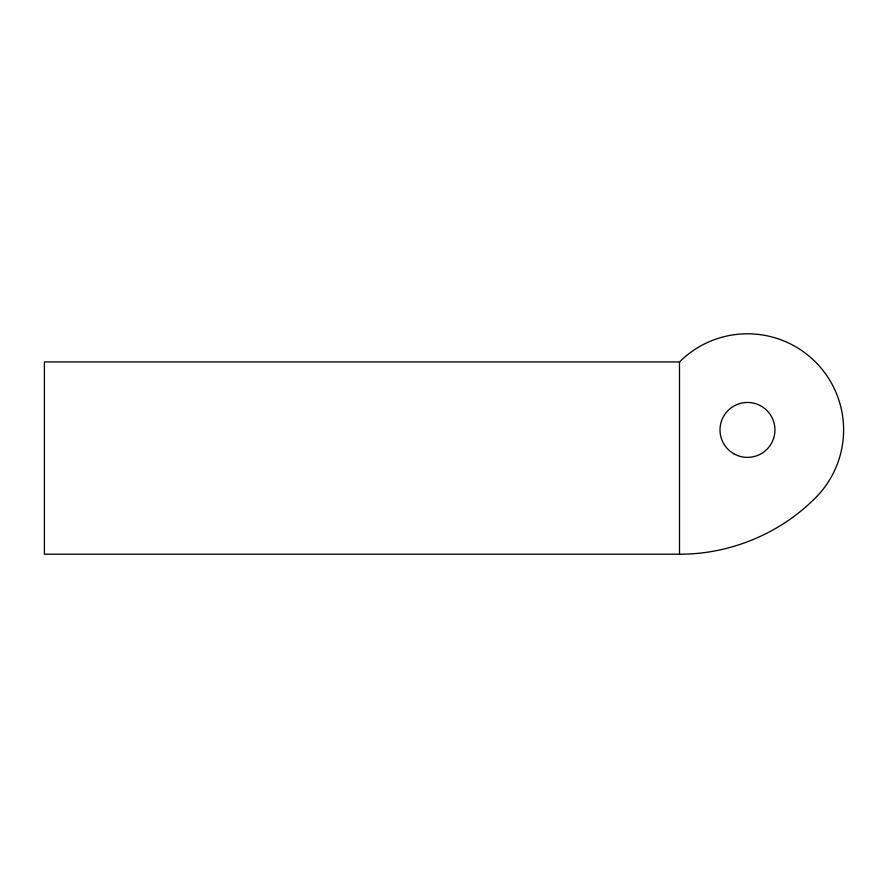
<?xml version="1.0" encoding="UTF-8"?>
<svg xmlns="http://www.w3.org/2000/svg" width="888" height="888" viewBox="0 0 888 888"><rect width="100%" height="100%" fill="white"/><g stroke="black" fill="none" stroke-linecap="round" stroke-linejoin="round"><path stroke-width="1.33" d="M679.498 554.201C729.903 554.412 779.953 533.677 815.45 497.891A96.126 96.126 0 0 0 815.45 361.949A96.126 96.126 0 0 0 679.498 361.949L44.4 361.949L44.4 554.201L679.498 554.201L679.498 361.949M733.677 453.668A27.461 27.461 0 0 0 774.935 430.003A27.461 27.461 0 0 0 733.81 406.094A27.461 27.461 0 0 0 733.677 453.668"/></g></svg>
